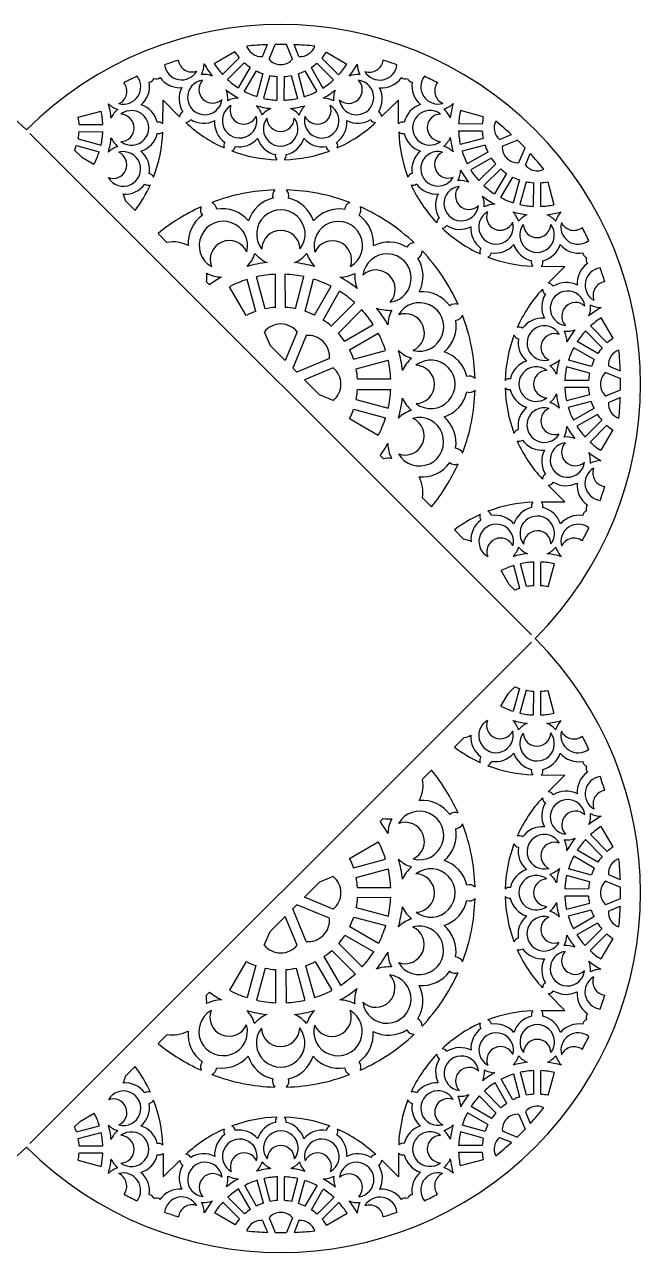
# Model space of a CAD drawing. Extents: x 51 to 299, y -13 to 235.
# Drawn here: x 174.6 to 298.7, y -12.7 to 234.8 of the extents above; entities that cross this region are included whole.
import ezdxf

# ---------------------------------------------------------------- set-up
doc = ezdxf.new("R2010")
doc.units = 0
doc.layers.get('0').update_dxf_attribs({"linetype": 'CONTINUOUS'})

msp = doc.modelspace()

# ---------------------------------------------------------------- linework, layer by layer
for p, q in [((222.53, 228.42), (223.51, 230.79)), ((223.85, 227.87), (225.07, 230.83)), ((228.57, 227.87), (227.34, 230.83)), ((229.88, 228.42), (228.9, 230.79)), ((216.96, 229.32), (212.82, 226.95)), ((217.85, 228.15), (214.46, 224.78)), ((234.5, 228.08), (237.86, 224.69)), ((235.4, 229.25), (239.53, 226.85)), ((218.86, 227.14), (215.47, 223.77)), ((220.02, 226.24), (217.62, 222.11)), ((221.25, 225.52), (218.85, 221.39)), ((231.08, 225.48), (233.45, 221.33)), ((232.32, 226.19), (234.69, 222.04)), ((233.49, 227.08), (236.85, 223.69)), ((222.61, 224.95), (221.36, 220.34)), ((223.99, 224.57), (222.74, 219.97)), ((225.45, 224.38), (225.43, 219.6)), ((226.87, 224.37), (226.86, 219.59)), ((228.34, 224.56), (229.56, 219.94)), ((229.72, 224.92), (230.93, 220.3)), ((202.44, 214.86), (202.49, 219.59)), ((205.83, 216.25), (202.49, 219.59)), ((246.54, 216.28), (249.92, 219.59)), ((249.92, 214.87), (249.92, 219.59)), ((185.4, 216.16), (190.02, 217.37)), ((267.03, 216.24), (262.42, 217.49)), ((185.58, 213.27), (190.36, 213.25)), ((185.59, 214.69), (190.36, 214.67)), ((266.83, 213.36), (262.05, 213.37)), ((266.83, 214.78), (262.06, 214.8)), ((175.67, 212.88), (276.74, 111.81)), ((185.01, 210.43), (189.62, 209.18)), ((185.38, 211.81), (189.99, 210.55)), ((267.01, 211.89), (262.4, 210.67)), ((267.38, 210.52), (262.76, 209.3)), ((270.33, 211.66), (272.7, 212.65)), ((270.87, 210.35), (273.83, 211.57)), ((184.66, 209.55), (186.1, 208.1)), ((186.1, 208.1), (188.56, 206.67)), ((267.94, 209.15), (263.79, 206.78)), ((274.21, 207.01), (275.44, 209.97)), ((275.53, 206.47), (276.51, 208.84)), ((268.64, 207.91), (264.5, 205.54)), ((269.54, 206.74), (266.15, 203.38)), ((270.54, 205.73), (267.15, 202.37)), ((271.71, 204.83), (269.3, 200.7)), ((272.94, 204.11), (270.53, 199.98)), ((274.3, 203.54), (273.04, 198.93)), ((275.67, 203.17), (274.42, 198.56)), ((280.02, 203.15), (281.24, 198.53)), ((277.13, 202.97), (277.11, 198.19)), ((278.56, 202.96), (278.54, 198.19)), ((194.92, 199.29), (196.85, 197.35)), ((201.47, 192.73), (203.27, 190.93)), ((278.72, 186.11), (283.45, 186.05)), ((280.11, 182.72), (283.45, 186.05)), ((221.18, 177.02), (219.42, 183.47)), ((223.1, 177.54), (221.35, 183.99)), ((225.15, 177.82), (225.12, 184.51)), ((227.14, 177.83), (227.12, 184.51)), ((229.19, 177.57), (230.89, 184.03)), ((231.12, 177.06), (232.82, 183.52)), ((211.22, 182.99), (211.82, 182.39)), ((219.27, 176.22), (215.91, 182)), ((233.03, 176.28), (236.35, 182.08)), ((234.76, 175.28), (238.08, 181.09)), ((236.4, 174.04), (241.11, 178.78)), ((237.82, 172.63), (242.53, 177.38)), ((239.08, 171), (244.86, 174.36)), ((292.01, 170.69), (288.65, 174.08)), ((293.19, 171.59), (290.81, 175.73)), ((222.9, 172.92), (224.05, 170.16)), ((229.51, 172.92), (227.1, 167.11)), ((231.35, 172.16), (228.63, 165.58)), ((240.09, 169.27), (245.86, 172.64)), ((290.1, 168.52), (285.97, 170.93)), ((291, 169.69), (287.64, 173.08)), ((224.05, 170.16), (227.1, 167.11)), ((240.88, 167.37), (247.33, 169.13)), ((289.38, 167.29), (285.25, 169.7)), ((236.02, 167.49), (229.44, 164.76)), ((241.41, 165.45), (247.86, 167.2)), ((288.81, 165.93), (284.2, 167.19)), ((292.28, 166.02), (294.65, 165.04)), ((228.63, 165.58), (229.44, 164.76)), ((236.79, 165.65), (230.97, 163.24)), ((241.68, 163.4), (248.37, 163.43)), ((288.44, 164.56), (283.83, 165.81)), ((291.74, 164.7), (294.7, 163.48)), ((230.97, 163.24), (234.02, 160.19)), ((241.68, 161.28), (248.37, 161.26)), ((288.24, 163.1), (283.46, 163.12)), ((288.23, 161.67), (283.46, 161.69)), ((291.74, 159.98), (294.7, 161.21)), ((236.79, 159.04), (234.02, 160.19)), ((241.41, 159.24), (247.86, 157.48)), ((288.42, 160.21), (283.8, 158.99)), ((288.78, 158.83), (284.17, 157.62)), ((292.28, 158.67), (294.65, 159.65)), ((240.88, 157.31), (247.33, 155.56)), ((289.34, 157.47), (285.2, 155.1)), ((290.05, 156.23), (285.91, 153.86)), ((240.09, 155.41), (245.86, 152.05)), ((290.94, 155.06), (287.55, 151.7)), ((291.95, 154.05), (288.56, 150.68)), ((293.11, 153.15), (290.71, 149.02)), ((246.25, 147.95), (246.88, 147.33)), ((280.14, 142.01), (283.45, 138.63)), ((254.77, 139.44), (256.6, 137.61)), ((278.73, 138.63), (283.45, 138.63)), ((261.22, 132.99), (263.14, 131.06)), ((277.22, 121.72), (277.24, 126.5)), ((278.64, 121.72), (278.66, 126.49)), ((272.24, 121.96), (270.64, 124.76)), ((274.38, 121.17), (273.16, 125.79)), ((275.76, 121.53), (274.54, 126.15)), ((280.1, 121.52), (281.36, 126.13)), ((272.24, 121.96), (273.41, 120.8)), ((276.74, 110.34), (175.67, 9.28)), ((271.97, 99.92), (270.53, 97.45)), ((273.41, 101.36), (271.97, 99.92)), ((274.3, 101.01), (273.04, 96.4)), ((275.67, 100.64), (274.42, 96.03)), ((277.13, 100.44), (277.11, 95.66)), ((278.56, 100.43), (278.54, 95.66)), ((280.02, 100.62), (281.24, 96)), ((263.15, 91.1), (261.22, 89.17)), ((256.6, 84.55), (254.8, 82.75)), ((278.72, 83.57), (283.45, 83.52)), ((280.11, 80.19), (283.45, 83.52)), ((246.85, 74.8), (246.25, 74.2)), ((293.19, 69.06), (290.81, 73.2)), ((240.09, 66.74), (245.86, 70.11)), ((291, 67.16), (287.64, 70.55)), ((292.01, 68.16), (288.65, 71.55)), ((289.38, 64.76), (285.25, 67.17)), ((290.1, 65.99), (285.97, 68.4)), ((240.88, 64.84), (247.33, 66.6)), ((241.41, 62.91), (247.86, 64.67)), ((288.81, 63.4), (284.2, 64.66)), ((234.02, 61.97), (230.97, 58.92)), ((236.79, 63.12), (234.02, 61.97)), ((288.44, 62.03), (283.83, 63.28)), ((291.74, 62.17), (294.7, 60.95)), ((292.28, 63.49), (294.65, 62.51)), ((241.68, 60.87), (248.37, 60.9)), ((288.24, 60.57), (283.46, 60.59)), ((229.44, 57.39), (228.63, 56.58)), ((236.02, 54.67), (229.44, 57.39)), ((236.79, 56.51), (230.97, 58.92)), ((241.69, 58.87), (248.38, 58.9)), ((288.23, 59.14), (283.46, 59.16)), ((288.42, 57.68), (283.8, 56.46)), ((291.74, 57.45), (294.7, 58.68)), ((292.28, 56.14), (294.65, 57.12)), ((227.1, 55.05), (224.05, 52)), ((229.51, 49.23), (227.1, 55.05)), ((231.35, 49.99), (228.63, 56.58)), ((240.92, 54.9), (247.39, 53.19)), ((241.43, 56.83), (247.9, 55.12)), ((288.78, 56.3), (284.17, 55.08)), ((289.34, 54.94), (285.2, 52.57)), ((222.9, 49.23), (224.05, 52)), ((240.14, 52.99), (245.94, 49.67)), ((290.05, 53.7), (285.91, 51.33)), ((290.94, 52.53), (287.55, 49.17)), ((237.9, 49.62), (242.64, 44.91)), ((239.15, 51.26), (244.95, 47.94)), ((291.95, 51.52), (288.56, 48.15)), ((293.11, 50.62), (290.71, 46.49)), ((236.49, 48.2), (241.24, 43.49)), ((219.27, 45.93), (215.91, 40.16)), ((221.18, 45.14), (219.42, 38.68)), ((223.1, 44.61), (221.35, 38.16)), ((229.31, 44.61), (231.06, 38.16)), ((231.23, 45.14), (232.99, 38.68)), ((233.14, 45.93), (236.5, 40.16)), ((234.86, 46.94), (238.23, 41.16)), ((225.15, 44.33), (225.12, 37.65)), ((227.26, 44.33), (227.29, 37.65)), ((211.82, 39.76), (211.19, 39.14)), ((280.14, 39.48), (283.45, 36.1)), ((278.73, 36.1), (283.45, 36.1)), ((203.3, 31.25), (201.47, 29.42)), ((196.85, 24.8), (194.93, 22.87)), ((274.38, 18.64), (273.16, 23.26)), ((275.76, 19), (274.54, 23.62)), ((277.22, 19.19), (277.24, 23.97)), ((278.64, 19.19), (278.66, 23.96)), ((280.1, 18.99), (281.36, 23.6)), ((270.6, 16.48), (267.24, 19.87)), ((271.78, 17.37), (269.41, 21.52)), ((273.01, 18.08), (270.64, 22.23)), ((269.59, 15.48), (266.23, 18.87)), ((185.83, 13.78), (188.62, 15.37)), ((267.97, 13.08), (263.85, 15.48)), ((268.69, 14.31), (264.56, 16.72)), ((274.21, 15.14), (275.44, 12.18)), ((275.53, 15.69), (276.51, 13.32)), ((185.83, 13.78), (184.66, 12.61)), ((185.03, 11.64), (189.65, 12.86)), ((267.4, 11.72), (262.8, 12.98)), ((185.4, 10.26), (190.02, 11.48)), ((267.03, 10.35), (262.42, 11.6)), ((270.33, 10.49), (272.7, 9.51)), ((270.87, 11.81), (273.83, 10.58)), ((185.59, 8.8), (190.36, 8.78)), ((266.83, 7.46), (262.05, 7.48)), ((266.83, 8.89), (262.06, 8.9)), ((185.38, 5.91), (189.99, 4.66)), ((185.58, 7.37), (190.36, 7.36)), ((202.49, 7.29), (202.49, 2.57)), ((205.88, 5.88), (202.49, 2.57)), ((246.58, 5.9), (249.92, 2.57)), ((249.97, 7.3), (249.92, 2.57)), ((267.01, 6), (262.4, 4.78)), ((225.54, -2.22), (225.56, 2.56)), ((226.96, -2.22), (226.98, 2.55)), ((220.1, -4.03), (217.72, 0.11)), ((221.33, -3.33), (218.96, 0.82)), ((222.7, -2.77), (221.48, 1.85)), ((224.07, -2.4), (222.86, 2.21)), ((228.42, -2.42), (229.68, 2.19)), ((229.8, -2.79), (231.05, 1.81)), ((231.16, -3.36), (233.56, 0.76)), ((232.39, -4.08), (234.79, 0.05)), ((218.92, -4.93), (215.56, -1.54)), ((233.55, -4.98), (236.94, -1.62)), ((217.01, -7.1), (212.88, -4.69)), ((217.91, -5.93), (214.55, -2.54)), ((234.56, -5.99), (237.95, -2.63)), ((235.45, -7.17), (239.6, -4.8)), ((222.53, -6.26), (223.51, -8.64)), ((223.85, -5.72), (225.07, -8.68)), ((228.57, -5.72), (227.34, -8.68)), ((229.88, -6.26), (228.9, -8.64))]:
    msp.add_line(p, q)
for centre, radius, start, end in [((123.68, 162.34), 72.5, 45, 225), ((226.21, 162.34), 72.5, 315, 135), ((226.21, 162.34), 68.5, 92.2541, 95.7523), ((222.25, 231.48), 3.07, 198.5794, 275.2422), ((226.21, 162.34), 68.5, 89.0517, 90.9483), ((226.21, 162.34), 68.5, 84.2477, 87.7459), ((230.16, 231.48), 3.07, 264.7578, 341.4206), ((226.21, 235.43), 11.08, 213.4619, 221.089), ((226.21, 229.84), 3.07, 219.7578, 320.2422), ((226.21, 235.43), 11.08, 318.4619, 326.089), ((226.21, 162.34), 68.5, 107.5426, 110.0022), ((206.23, 227.18), 3.49, 187.729, 330.4612), ((208.29, 228.04), 2.76, 188.0338, 290.704), ((205.86, 227.03), 4.92, 332.8161, 358.6147), ((226.21, 235.43), 17.63, 208.9171, 218.4779), ((226.21, 235.43), 15.85, 212.3519, 222.1991), ((226.21, 235.43), 11.08, 228.4619, 236.089), ((226.21, 235.43), 11.08, 243.4619, 251.089), ((226.21, 235.43), 11.08, 288.4619, 296.089), ((226.21, 235.43), 11.08, 303.4619, 311.089), ((226.21, 235.43), 15.85, 317.3519, 327.1991), ((226.21, 235.43), 17.63, 321.4171, 330.9779), ((246.53, 226.99), 4.92, 181.2803, 207.079), ((244.1, 227.99), 2.76, 249.745, 353.1415), ((246.16, 227.14), 3.49, 209.9878, 352.9177), ((226.21, 162.34), 68.5, 70.0064, 72.4698), ((194.5, 222.28), 3.49, 254.9878, 37.9177), ((192.44, 221.41), 2.76, 294.745, 38.1415), ((226.21, 162.34), 68.5, 115.0064, 117.4698), ((194.87, 222.43), 4.92, 310.3161, 9.5829), ((199.61, 224.42), 1.17, 274.9887, 336.5209), ((201.12, 225.04), 1.17, 248.4797, 310.4603), ((205.86, 227.03), 4.92, 215.8661, 274.579), ((210.91, 220.16), 3.49, 97.4878, 352.9612), ((212.48, 221.75), 2.76, 137.245, 313.204), ((210.63, 219.88), 4.92, 68.7803, 94.579), ((226.21, 235.43), 15.85, 227.3519, 237.1991), ((226.21, 235.43), 11.08, 258.4619, 266.089), ((226.21, 235.43), 11.08, 273.4619, 281.089), ((226.21, 235.43), 15.85, 302.3519, 312.1991), ((239.89, 221.71), 2.76, 227.245, 43.204), ((241.47, 220.14), 3.49, 187.4878, 82.9612), ((241.76, 219.85), 4.92, 85.3161, 111.1147), ((246.53, 226.99), 4.92, 265.3161, 324.5829), ((251.29, 225.04), 1.17, 229.9887, 291.5209), ((252.8, 224.42), 1.17, 203.4797, 265.4603), ((257.56, 222.47), 4.92, 170.8661, 229.579), ((257.93, 222.31), 3.49, 142.729, 285.4612), ((226.21, 162.34), 68.5, 62.5426, 65.0022), ((260, 221.47), 2.76, 143.0338, 245.704), ((210.63, 219.88), 4.92, 152.8161, 212.0829), ((210.63, 219.88), 4.92, 355.3161, 21.1147), ((226.21, 235.43), 17.63, 231.4171, 240.9779), ((226.21, 235.43), 15.85, 242.3519, 252.1991), ((226.21, 235.43), 15.85, 287.3519, 297.1991), ((226.21, 235.43), 17.63, 298.9171, 308.4779), ((241.76, 219.85), 4.92, 158.7803, 184.579), ((241.76, 219.85), 4.92, 328.4635, 27.079), ((174.52, 214.02), 17.63, 6.4171, 15.9779), ((194.87, 222.43), 4.92, 226.2803, 252.079), ((196.53, 214), 4.92, 13.4635, 72.079), ((217.92, 215.47), 3.49, 119.9878, 15.4612), ((217.76, 215.1), 4.92, 91.2803, 117.079), ((218.76, 217.54), 2.76, 159.745, 335.704), ((217.76, 215.1), 4.92, 17.8161, 43.6147), ((226.21, 235.43), 17.63, 253.9171, 263.4779), ((226.19, 213.42), 4.92, 113.7803, 139.579), ((226.21, 235.43), 15.85, 257.3519, 267.1991), ((226.21, 235.43), 15.85, 272.3519, 282.1991), ((226.21, 235.43), 17.63, 276.4171, 285.9779), ((226.19, 213.42), 4.92, 40.3161, 66.1147), ((234.61, 215.09), 4.92, 136.2803, 162.079), ((234.46, 215.46), 3.49, 164.9878, 60.4612), ((233.59, 217.52), 2.76, 204.745, 20.704), ((234.61, 215.09), 4.92, 62.8161, 88.6147), ((255.88, 214.04), 4.92, 107.8161, 167.0829), ((257.56, 222.47), 4.92, 287.8161, 313.6147), ((277.89, 214.02), 17.63, 163.9171, 173.4779), ((174.52, 214.02), 11.08, 3.4619, 11.089), ((174.52, 214.02), 15.85, 2.3519, 12.1991), ((196.53, 214), 4.92, 130.3161, 156.1147), ((196.13, 214.01), 3.49, 232.4878, 127.9612), ((193.9, 214), 2.76, 272.245, 88.204), ((207, 216.23), 1.17, 117.4887, 179.0203), ((207.04, 216.28), 1.17, 271.2155, 329.9344), ((210.65, 219.86), 4.92, 238.1444, 297.1451), ((217.79, 215.09), 4.92, 175.3822, 234.2189), ((226.19, 213.82), 3.49, 142.4878, 37.9612), ((226.18, 216.06), 2.76, 182.245, 358.204), ((234.61, 215.09), 4.92, 305.7422, 4.579), ((241.76, 219.85), 4.92, 242.8161, 301.8168), ((245.36, 216.26), 1.17, 210.0268, 268.7457), ((245.36, 216.26), 1.17, 0.7052, 60.2535), ((256.28, 214.04), 3.49, 52.4878, 307.9612), ((258.51, 214.05), 2.76, 92.245, 268.204), ((255.88, 214.04), 4.92, 23.7803, 49.579), ((277.89, 214.02), 15.85, 167.3519, 177.1991), ((277.89, 214.02), 11.08, 168.4619, 176.089), ((272.29, 214.02), 3.07, 153.5794, 230.2422), ((226.21, 162.34), 68.5, 47.2541, 50.7523), ((174.52, 214.02), 11.08, 348.4619, 356.089), ((174.52, 214.02), 15.85, 347.3519, 357.1991), ((196.53, 214), 4.92, 287.8161, 346.8168), ((174.47, 214.15), 27.98, 338.9533, 357.9977), ((201.62, 214.02), 1.17, 45.7052, 105.2535), ((201.62, 214.02), 1.17, 255.0268, 313.7457), ((226.16, 235.56), 27.98, 226.9635, 246.0079), ((226.25, 235.56), 27.98, 293.9533, 312.9977), ((250.73, 214.02), 1.17, 72.4887, 134.0203), ((250.79, 214.03), 1.17, 226.2155, 284.9344), ((277.95, 214.14), 27.98, 181.9635, 201.0079), ((255.88, 214.01), 4.92, 193.1444, 252.1451), ((277.89, 214.02), 15.85, 182.3519, 192.1991), ((277.89, 214.02), 11.08, 183.4619, 191.089), ((174.52, 214.02), 11.08, 336.1594, 341.089), ((174.52, 214.02), 17.63, 343.9171, 353.4779), ((196.53, 214), 4.92, 203.7803, 229.579), ((215.88, 210.43), 1.17, 144.577, 201.756), ((217.79, 215.09), 4.92, 261.108, 319.6451), ((226.22, 213.42), 4.92, 197.8822, 257.1567), ((226.19, 213.42), 4.92, 282.8045, 342.079), ((234.61, 215.09), 4.92, 220.3161, 278.8532), ((236.52, 210.42), 1.17, 338.2052, 35.3842), ((255.88, 214.04), 4.92, 310.3161, 336.1147), ((277.89, 214.02), 17.63, 186.4171, 195.9779), ((277.89, 214.02), 11.08, 198.4619, 206.089), ((226.21, 162.34), 68.5, 44.0517, 45.9483), ((174.52, 214.02), 15.85, 332.3519, 342.1991), ((194.85, 205.58), 4.92, 107.8161, 133.6147), ((194.48, 205.74), 3.49, 209.9878, 105.4612), ((192.41, 206.58), 2.76, 249.745, 65.704), ((194.85, 205.58), 4.92, 350.7422, 49.579), ((215.88, 210.43), 1.17, 293.7155, 350.75), ((226.16, 235.56), 27.98, 249.4635, 268.5079), ((226.28, 208.4), 1.17, 168.8895, 224.256), ((226.25, 235.56), 27.98, 271.4533, 290.4977), ((226.12, 208.4), 1.17, 315.7052, 11.0717), ((236.52, 210.42), 1.17, 189.2112, 246.2457), ((257.56, 205.59), 4.92, 130.3822, 189.2189), ((257.92, 205.77), 3.49, 74.9878, 330.4612), ((259.98, 206.64), 2.76, 114.745, 290.704), ((257.54, 205.62), 4.92, 46.2803, 72.079), ((277.89, 214.02), 15.85, 197.3519, 207.1991), ((273.93, 210.07), 3.07, 174.7578, 275.2422), ((226.21, 162.34), 68.5, 39.2477, 42.7459), ((257.54, 205.62), 4.92, 332.8161, 358.6147), ((277.89, 214.02), 17.63, 208.9171, 218.4779), ((277.89, 214.02), 15.85, 212.3519, 222.1991), ((277.89, 214.02), 11.08, 213.4619, 221.089), ((277.89, 214.02), 11.08, 228.4619, 236.089), ((277.89, 208.43), 3.07, 219.7578, 296.4206), ((199.51, 203.63), 1.17, 23.2052, 80.3842), ((252.9, 203.65), 1.17, 99.577, 156.756), ((262.31, 198.47), 4.92, 68.7803, 94.579), ((277.89, 214.02), 11.08, 243.4619, 251.089), ((277.89, 214.02), 11.08, 258.4619, 266.089), ((277.89, 214.02), 11.08, 273.4619, 281.089), ((194.85, 205.58), 4.92, 265.3161, 323.8532), ((190.07, 198.45), 4.92, 9.8736, 27.079), ((174.47, 214.15), 27.98, 323.1193, 335.4977), ((199.51, 203.63), 1.17, 234.2112, 291.2457), ((226.21, 162.34), 39.18, 91.7152, 110.7848), ((226.21, 200.36), 1.64, 135.5624, 197.9603), ((226.21, 200.36), 1.64, 342.4887, 44.4376), ((226.21, 162.34), 39.18, 69.2152, 88.2848), ((252.9, 203.65), 1.17, 248.7155, 305.75), ((277.95, 214.14), 27.98, 204.4635, 223.5079), ((257.56, 205.59), 4.92, 216.108, 274.6451), ((262.33, 198.45), 4.92, 152.8822, 212.1567), ((262.59, 198.76), 3.49, 97.4878, 352.9612), ((264.17, 200.34), 2.76, 137.245, 313.204), ((277.89, 214.02), 15.85, 227.3519, 237.1991), ((226.21, 162.34), 39.18, 114.2152, 129.1409), ((211.66, 197.47), 1.64, 158.0624, 220.4603), ((211.66, 197.47), 1.64, 4.9887, 66.9376), ((226.23, 193.16), 6.88, 103.3661, 162.079), ((226.23, 193.16), 6.88, 17.8161, 77.0829), ((240.75, 197.47), 1.64, 113.0624, 175.4603), ((240.75, 197.47), 1.64, 319.9887, 21.9376), ((226.21, 162.34), 39.18, 46.7152, 65.7848), ((262.31, 198.47), 4.92, 355.3161, 21.1147), ((277.89, 214.02), 17.63, 231.4171, 240.9779), ((269.45, 193.7), 4.92, 91.2803, 117.079), ((277.89, 214.02), 15.85, 242.3519, 252.1991), ((277.89, 214.02), 15.85, 257.3519, 267.1991), ((277.89, 214.02), 15.85, 272.3519, 282.1991), ((214.44, 190.82), 6.88, 125.8661, 184.579), ((214.44, 190.82), 6.88, 40.3161, 99.5829), ((226.23, 192.6), 4.89, 322.4878, 217.9612), ((238.02, 190.8), 6.88, 80.8661, 139.579), ((238.02, 190.8), 6.88, 355.3161, 54.5829), ((258.82, 194.86), 1.17, 123.8895, 179.256), ((269.6, 194.07), 3.49, 119.9878, 15.4612), ((270.45, 196.13), 2.76, 159.745, 335.704), ((269.45, 193.7), 4.92, 17.8161, 43.6147), ((277.89, 214.02), 17.63, 253.9171, 263.4779), ((277.87, 192.01), 4.92, 113.7803, 139.579), ((277.89, 214.02), 17.63, 276.4171, 285.9779), ((277.87, 192.01), 4.92, 40.3161, 66.1147), ((286.29, 193.68), 4.92, 136.2803, 162.079), ((214.65, 190.3), 4.89, 344.9878, 240.4612), ((226.24, 189.47), 3.87, 2.245, 178.204), ((237.81, 190.28), 4.89, 299.9878, 195.4612), ((258.72, 194.97), 1.17, 270.7052, 326.0717), ((278.01, 214.08), 27.98, 226.4533, 245.4977), ((262.31, 198.47), 4.92, 237.8045, 297.079), ((269.45, 193.7), 4.92, 175.3161, 233.8532), ((277.87, 192.41), 3.49, 142.4878, 37.9612), ((277.86, 194.65), 2.76, 182.245, 358.204), ((286.14, 194.05), 3.49, 164.9878, 307.9177), ((285.28, 196.11), 2.76, 204.745, 308.1415), ((226.21, 162.34), 68.5, 25.0064, 27.4698), ((204.44, 184.15), 6.88, 62.8161, 99.7481), ((215.86, 187.42), 3.87, 24.745, 200.704), ((236.62, 187.39), 3.87, 339.745, 155.704), ((248.02, 184.11), 6.88, 58.3661, 117.079), ((253.09, 189.22), 1.64, 90.5624, 152.9603), ((214.44, 190.82), 6.88, 316.2803, 342.079), ((226.23, 193.16), 6.88, 220.3161, 246.1147), ((226.23, 193.16), 6.88, 293.7803, 319.579), ((238.02, 190.8), 6.88, 197.8161, 223.6147), ((247.62, 183.72), 4.89, 277.4878, 172.9612), ((253.09, 189.22), 1.64, 297.4887, 359.4376), ((226.21, 162.34), 39.18, 24.2152, 43.2848), ((267.5, 189.04), 1.17, 144.2112, 201.2457), ((267.5, 189.04), 1.17, 293.2052, 350.3842), ((269.45, 193.7), 4.92, 260.7422, 319.579), ((277.87, 192.01), 4.92, 197.8161, 256.8168), ((277.87, 192.01), 4.92, 283.4635, 342.079), ((286.29, 193.68), 4.92, 220.3161, 279.583), ((288.28, 188.94), 1.17, 184.9888, 246.5203), ((226.21, 162.34), 24.68, 96.4171, 105.9779), ((226.21, 162.34), 24.68, 73.9171, 83.4779), ((248.02, 184.11), 6.88, 332.8161, 32.0829), ((278.01, 214.08), 27.98, 248.9533, 267.9977), ((277.88, 186.92), 1.17, 165.0268, 223.7457), ((277.88, 186.92), 1.17, 315.7052, 15.2535), ((290.89, 182.69), 4.92, 125.8662, 184.579), ((291.04, 182.31), 3.49, 97.729, 240.4612), ((288.9, 187.43), 1.17, 158.4791, 220.4604), ((226.21, 162.34), 68.5, 17.5426, 20.0022), ((204.44, 184.15), 6.88, 350.2519, 4.579), ((214.44, 190.82), 6.88, 242.8161, 268.6147), ((226.21, 162.34), 24.68, 118.9171, 125.6718), ((226.21, 162.34), 22.19, 107.8009, 117.6481), ((226.21, 162.34), 22.19, 92.8009, 102.6481), ((226.21, 162.34), 22.19, 77.8009, 87.6481), ((226.21, 162.34), 22.19, 62.8009, 72.6481), ((238.02, 190.8), 6.88, 271.2803, 297.079), ((226.21, 162.34), 24.68, 51.4171, 60.9779), ((248.02, 184.11), 6.88, 175.3161, 201.1147), ((245.41, 181.5), 3.87, 317.245, 133.204), ((226.21, 162.34), 22.19, 47.8009, 57.6481), ((254.69, 174.11), 6.88, 35.8661, 94.579), ((299.42, 162.38), 27.98, 136.9635, 156.0079), ((280.14, 181.51), 1.17, 181.2155, 239.9344), ((280.09, 181.54), 1.17, 27.4887, 89.0203), ((284.03, 177.64), 3.49, 7.4878, 262.9612), ((283.75, 177.92), 4.92, 62.8161, 122.0829), ((291.91, 180.25), 2.76, 98.0338, 200.704), ((254.17, 173.89), 4.89, 254.9878, 150.4612), ((261.33, 176.89), 1.64, 68.0624, 130.4603), ((283.73, 177.9), 4.92, 148.1444, 207.1451), ((285.61, 176.06), 2.76, 47.245, 223.204), ((283.75, 177.92), 4.92, 338.7803, 4.579), ((290.89, 182.69), 4.92, 242.8161, 268.6147), ((226.21, 162.34), 15.51, 108.911, 116.538), ((226.21, 162.34), 15.51, 93.911, 101.538), ((226.21, 162.34), 15.51, 78.911, 86.538), ((226.21, 162.34), 15.51, 63.911, 71.538), ((226.21, 162.34), 22.19, 32.8009, 42.6481), ((248.02, 184.11), 6.88, 248.7803, 274.579), ((226.21, 162.34), 24.68, 28.9171, 38.4779), ((254.69, 174.11), 6.88, 152.8161, 178.6147), ((251.28, 172.69), 3.87, 294.745, 110.704), ((261.34, 176.88), 1.64, 274.8564, 336.9122), ((226.21, 162.34), 39.18, 1.7152, 20.7594), ((299.3, 162.34), 17.63, 118.9171, 128.4779), ((226.21, 170.18), 4.3, 39.7578, 140.2422), ((226.21, 162.34), 15.51, 48.911, 56.538), ((254.69, 174.11), 6.88, 310.3161, 9.4487), ((274.29, 172.67), 1.17, 54.577, 111.756), ((278.96, 170.75), 4.92, 85.3822, 144.2189), ((279.34, 170.63), 3.49, 29.9878, 285.4612), ((283.75, 177.92), 4.92, 265.3161, 291.1147), ((299.3, 162.34), 17.63, 141.4171, 150.9779), ((299.3, 162.34), 15.85, 122.3519, 132.1991), ((231.74, 167.88), 4.3, 354.7578, 95.2422), ((226.21, 162.34), 15.51, 33.911, 41.538), ((226.21, 162.34), 22.19, 17.8009, 27.6481), ((299.42, 162.38), 27.98, 159.4635, 178.5079), ((274.29, 172.67), 1.17, 203.7155, 260.75), ((278.96, 170.75), 4.92, 171.108, 229.6451), ((281.4, 169.78), 2.76, 69.745, 245.704), ((278.97, 170.78), 4.92, 1.2803, 27.079), ((299.3, 162.34), 15.85, 137.3519, 147.1991), ((299.3, 162.34), 11.08, 123.4619, 131.089), ((226.21, 162.34), 15.51, 18.911, 26.538), ((226.21, 162.34), 24.68, 6.4171, 15.9779), ((254.69, 174.11), 6.88, 226.2803, 252.079), ((257.02, 162.31), 6.88, 13.3661, 72.079), ((299.3, 162.34), 15.85, 152.3519, 162.1991), ((299.3, 162.34), 11.08, 138.4619, 146.089), ((295.34, 166.3), 3.07, 108.5794, 185.2422), ((226.21, 162.34), 68.5, 2.2541, 5.7523), ((226.21, 162.34), 22.19, 2.8009, 12.6481), ((257.02, 162.31), 6.88, 130.3161, 156.1147), ((256.46, 162.32), 4.89, 232.4878, 127.9612), ((253.33, 162.3), 3.87, 272.245, 88.204), ((277.28, 162.33), 4.92, 107.8822, 167.1567), ((277.69, 162.36), 3.49, 52.4878, 307.9612), ((278.97, 170.78), 4.92, 287.8161, 313.6147), ((277.28, 162.36), 4.92, 23.7803, 49.579), ((299.3, 162.34), 17.63, 163.9171, 173.4779), ((299.3, 162.34), 11.08, 153.4619, 161.089), ((234.04, 162.34), 4.3, 309.7578, 50.2422), ((226.21, 162.34), 15.51, 3.911, 11.538), ((264.22, 162.34), 1.64, 45.5624, 107.9603), ((272.27, 162.27), 1.17, 78.8895, 134.256), ((279.92, 162.37), 2.76, 92.245, 268.204), ((299.3, 162.34), 15.85, 167.3519, 177.1991), ((299.3, 162.34), 11.08, 168.4619, 176.089), ((293.7, 162.34), 3.07, 129.7578, 230.2422), ((226.21, 162.34), 68.5, 359.0517, 0.9483), ((226.21, 162.34), 15.51, 348.4619, 356.089), ((226.21, 162.34), 22.19, 347.3519, 357.1991), ((226.21, 162.34), 39.18, 339.2152, 358.2848), ((264.22, 162.34), 1.64, 252.4887, 314.4376), ((272.27, 162.42), 1.17, 225.7052, 281.0717), ((299.42, 162.29), 27.98, 181.4533, 200.4977), ((277.28, 162.36), 4.92, 192.8045, 252.079), ((299.3, 162.34), 15.85, 182.3519, 192.1991), ((299.3, 162.34), 11.08, 183.4619, 191.089), ((226.21, 162.34), 24.68, 343.9171, 353.4779), ((257.02, 162.31), 6.88, 203.7803, 229.579), ((257.02, 162.31), 6.88, 287.8161, 347.0829), ((277.28, 162.36), 4.92, 310.3161, 336.1147), ((278.95, 153.94), 4.92, 46.2803, 72.079), ((299.3, 162.34), 17.63, 186.4171, 195.9779), ((299.3, 162.34), 11.08, 198.4619, 206.089), ((295.34, 158.39), 3.07, 174.7578, 251.4206), ((226.21, 162.34), 68.5, 354.2477, 357.7459), ((226.21, 162.34), 15.51, 333.4619, 341.089), ((254.66, 150.52), 6.88, 107.8161, 133.6147), ((278.95, 153.94), 4.92, 130.3161, 188.8532), ((279.32, 154.09), 3.49, 74.9878, 330.4612), ((281.38, 154.95), 2.76, 114.745, 290.704), ((299.3, 162.34), 15.85, 197.3519, 207.1991), ((299.3, 162.34), 11.08, 213.4619, 221.089), ((226.21, 162.34), 22.19, 332.3519, 342.1991), ((254.15, 150.74), 4.89, 209.9878, 105.4612), ((251.25, 151.93), 3.87, 249.745, 65.704), ((254.66, 150.52), 6.88, 350.8661, 49.579), ((278.95, 153.94), 4.92, 332.8161, 358.6147), ((299.3, 162.34), 17.63, 208.9171, 218.4779), ((299.3, 162.34), 15.85, 212.3519, 222.1991), ((299.3, 162.34), 11.08, 228.4619, 236.089), ((274.28, 152.02), 1.17, 99.2112, 156.2457), ((274.28, 152.02), 1.17, 248.2052, 305.3842), ((278.95, 153.94), 4.92, 215.7422, 274.579), ((283.72, 146.79), 4.92, 68.7803, 94.579), ((226.21, 162.34), 24.68, 324.3282, 330.9779), ((254.66, 150.52), 6.88, 181.2803, 207.079), ((261.33, 147.79), 1.64, 23.0624, 85.4603), ((299.42, 162.29), 27.98, 203.9533, 222.9977), ((283.72, 146.79), 4.92, 152.8161, 211.8168), ((284, 147.08), 3.49, 97.4878, 352.9612), ((285.57, 148.66), 2.76, 137.245, 313.204), ((283.72, 146.79), 4.92, 355.3161, 21.1147), ((299.3, 162.34), 17.63, 231.4171, 240.9779), ((299.3, 162.34), 15.85, 227.3519, 237.1991), ((247.98, 140.53), 6.88, 85.3161, 99.1705), ((254.66, 150.52), 6.88, 265.3161, 324.5829), ((226.21, 162.34), 39.18, 320.8591, 335.7848), ((261.33, 147.79), 1.64, 229.9887, 291.9376), ((290.85, 142.01), 4.92, 91.2803, 117.079), ((247.98, 140.53), 6.88, 350.8295, 27.079), ((280.13, 143.19), 1.17, 120.0268, 178.7457), ((291.01, 142.38), 3.49, 119.9878, 262.9177), ((291.85, 144.45), 2.76, 159.745, 263.1415), ((280.13, 143.19), 1.17, 270.7052, 330.2535), ((283.72, 146.79), 4.92, 238.4635, 297.079), ((290.85, 142.01), 4.92, 175.3161, 234.5829), ((226.21, 162.34), 68.5, 340.0064, 342.4698), ((277.89, 137.82), 1.17, 342.4887, 44.0203), ((278.01, 110.6), 27.98, 91.9635, 111.0079), ((267.51, 135.65), 1.17, 9.577, 66.756), ((277.88, 132.67), 4.92, 103.1444, 162.1451), ((277.89, 137.76), 1.17, 136.2155, 194.9344), ((277.91, 132.67), 4.92, 17.8161, 77.0829), ((288.28, 135.75), 1.17, 113.4797, 175.4603), ((288.9, 137.25), 1.17, 139.9887, 201.5209), ((278.01, 110.6), 27.98, 114.4635, 126.8684), ((269.46, 130.99), 4.92, 126.108, 184.6451), ((269.64, 130.63), 3.49, 344.9878, 240.4612), ((267.51, 135.65), 1.17, 158.7155, 215.75), ((269.46, 130.99), 4.92, 40.3822, 99.2189), ((277.91, 132.27), 3.49, 322.4878, 217.9612), ((286.33, 130.99), 4.92, 80.8661, 139.579), ((286.18, 130.62), 3.49, 52.729, 195.4612), ((270.5, 128.57), 2.76, 24.745, 200.704), ((277.92, 130.04), 2.76, 2.245, 178.204), ((285.33, 128.55), 2.76, 53.0338, 155.704), ((226.21, 162.34), 68.5, 332.5426, 335.0022), ((262.32, 126.22), 4.92, 62.8822, 80.3092), ((269.48, 131), 4.92, 316.2803, 342.079), ((277.91, 132.67), 4.92, 220.3161, 246.1147), ((277.91, 132.67), 4.92, 293.7803, 319.579), ((286.33, 130.99), 4.92, 197.8161, 223.6147), ((277.89, 110.66), 17.63, 96.4171, 105.9779), ((277.89, 110.66), 15.85, 92.3519, 102.1991), ((277.89, 110.66), 15.85, 77.3519, 87.1991), ((277.89, 110.66), 17.63, 73.9171, 83.4779), ((277.89, 110.66), 15.85, 107.3519, 117.1991), ((277.89, 110.66), 11.08, 93.4619, 101.089), ((277.89, 110.66), 11.08, 78.4619, 86.089), ((277.89, 110.66), 11.08, 108.4619, 113.8406), ((123.68, 59.81), 72.5, 135, 315), ((226.21, 59.81), 72.5, 225, 45), ((277.89, 111.49), 11.08, 246.1594, 251.089), ((277.89, 111.49), 11.08, 258.4619, 266.089), ((277.89, 111.49), 11.08, 273.4619, 281.089), ((277.89, 111.49), 15.85, 242.3519, 252.1991), ((269.6, 91.54), 3.49, 119.9878, 15.4612), ((270.45, 93.6), 2.76, 159.745, 335.704), ((269.45, 91.17), 4.92, 17.8161, 43.6147), ((277.89, 111.49), 17.63, 253.9171, 263.4779), ((277.89, 111.49), 15.85, 257.3519, 267.1991), ((277.89, 111.49), 15.85, 272.3519, 282.1991), ((277.89, 111.49), 17.63, 276.4171, 285.9779), ((286.29, 91.15), 4.92, 136.2803, 162.079), ((277.87, 89.48), 4.92, 113.7803, 139.579), ((277.87, 89.88), 3.49, 142.4878, 37.9612), ((277.86, 92.12), 2.76, 182.245, 358.204), ((277.87, 89.48), 4.92, 40.3161, 66.1147), ((286.14, 91.52), 3.49, 164.9878, 307.9177), ((285.28, 93.58), 2.76, 204.745, 308.1415), ((278.01, 111.55), 27.98, 233.1193, 245.4977), ((262.31, 95.94), 4.92, 279.8736, 297.079), ((269.45, 91.17), 4.92, 175.3161, 233.8532), ((226.21, 59.81), 68.5, 25.0064, 27.4698), ((267.5, 86.51), 1.17, 144.2112, 201.2457), ((269.45, 91.17), 4.92, 260.7422, 319.579), ((277.87, 89.48), 4.92, 197.8161, 256.8168), ((277.87, 89.48), 4.92, 283.4635, 342.079), ((286.29, 91.15), 4.92, 220.3161, 279.5829), ((226.21, 59.81), 39.18, 24.2152, 39.1409), ((267.5, 86.51), 1.17, 293.2052, 350.3842), ((278.01, 111.55), 27.98, 248.9533, 267.9977), ((277.88, 84.39), 1.17, 165.0268, 223.7457), ((277.88, 84.39), 1.17, 315.7052, 15.2535), ((288.28, 86.41), 1.17, 184.9887, 246.5209), ((288.9, 84.9), 1.17, 158.4797, 220.4603), ((248.02, 81.58), 6.88, 332.8161, 9.7481), ((290.89, 80.15), 4.92, 125.8661, 184.579), ((291.04, 79.78), 3.49, 97.729, 240.4612), ((226.21, 59.81), 68.5, 17.5426, 20.0022), ((280.09, 79.01), 1.17, 27.4887, 89.0203), ((283.75, 75.39), 4.92, 62.8161, 122.0829), ((291.91, 77.72), 2.76, 98.0338, 200.704), ((254.69, 71.58), 6.88, 35.8661, 94.579), ((299.42, 59.85), 27.98, 136.9635, 156.0079), ((283.73, 75.37), 4.92, 148.1444, 207.1451), ((280.14, 78.98), 1.17, 181.2155, 239.9344), ((284.03, 75.11), 3.49, 7.4878, 262.9612), ((248.02, 81.58), 6.88, 260.2519, 274.579), ((254.69, 71.58), 6.88, 152.8161, 178.6147), ((254.17, 71.36), 4.89, 254.9878, 150.4612), ((261.33, 74.36), 1.64, 68.0624, 130.4603), ((285.61, 73.53), 2.76, 47.245, 223.204), ((283.75, 75.39), 4.92, 338.7803, 4.579), ((299.3, 59.81), 17.63, 118.9171, 128.4779), ((290.89, 80.15), 4.92, 242.8161, 268.6147), ((226.21, 59.81), 24.68, 28.9171, 35.6718), ((251.28, 70.16), 3.87, 294.745, 110.704), ((254.69, 71.58), 6.88, 310.3161, 9.5829), ((261.33, 74.36), 1.64, 274.9887, 336.9376), ((226.21, 59.81), 39.18, 1.7152, 20.7848), ((278.96, 68.22), 4.92, 85.3822, 144.2189), ((299.3, 59.81), 15.85, 122.3519, 132.1991), ((226.21, 59.81), 22.19, 17.8009, 27.6481), ((299.42, 59.85), 27.98, 159.4635, 178.5079), ((274.29, 70.14), 1.17, 203.7155, 260.75), ((274.29, 70.14), 1.17, 54.577, 111.756), ((279.34, 68.1), 3.49, 29.9878, 285.4612), ((281.4, 67.25), 2.76, 69.745, 245.704), ((283.75, 75.39), 4.92, 265.3161, 291.1147), ((278.97, 68.25), 4.92, 1.2803, 27.079), ((299.3, 59.81), 17.63, 141.4171, 150.9779), ((299.3, 59.81), 15.85, 137.3519, 147.1991), ((278.96, 68.22), 4.92, 171.108, 229.6451), ((299.3, 59.81), 15.85, 152.3519, 162.1991), ((299.3, 59.81), 11.08, 138.4619, 146.089), ((299.3, 59.81), 11.08, 123.4619, 131.089), ((226.21, 59.81), 15.51, 18.911, 26.538), ((226.21, 59.81), 22.19, 2.8009, 12.6481), ((254.69, 71.58), 6.88, 226.2803, 252.079), ((226.21, 59.81), 24.68, 6.4171, 15.9779), ((257.02, 59.78), 6.88, 130.3161, 156.1147), ((256.46, 59.78), 4.89, 232.4878, 127.9612), ((257.02, 59.78), 6.88, 13.3661, 72.079), ((277.28, 59.8), 4.92, 107.8822, 167.1567), ((278.97, 68.25), 4.92, 287.8161, 313.6147), ((299.3, 59.81), 17.63, 163.9171, 173.4779), ((299.3, 59.81), 11.08, 153.4619, 161.089), ((295.34, 63.77), 3.07, 108.5794, 185.2422), ((226.21, 59.81), 68.5, 2.2541, 5.7523), ((234.04, 59.81), 4.3, 309.7578, 50.2422), ((226.21, 59.81), 15.51, 3.911, 11.538), ((253.33, 59.77), 3.87, 272.245, 88.204), ((277.69, 59.83), 3.49, 52.4878, 307.9612), ((279.92, 59.84), 2.76, 92.245, 268.204), ((277.28, 59.83), 4.92, 23.7803, 49.579), ((299.3, 59.81), 15.85, 167.3519, 177.1991), ((299.3, 59.81), 11.08, 168.4619, 176.089), ((293.7, 59.81), 3.07, 129.7578, 230.2422), ((264.22, 59.81), 1.64, 45.5624, 107.9603), ((272.27, 59.74), 1.17, 78.8895, 134.256), ((226.21, 59.81), 68.5, 359.0517, 0.9483), ((226.21, 59.81), 15.51, 348.911, 356.538), ((226.21, 59.81), 22.19, 347.8009, 357.6481), ((226.21, 59.81), 24.68, 343.9171, 353.4779), ((257.02, 59.78), 6.88, 203.7803, 229.579), ((257.02, 59.78), 6.88, 287.8161, 347.0829), ((226.21, 59.81), 39.18, 339.2152, 358.2848), ((264.22, 59.81), 1.64, 252.4887, 314.4376), ((272.27, 59.89), 1.17, 225.7052, 281.0717), ((299.42, 59.76), 27.98, 181.4533, 200.4977), ((277.28, 59.83), 4.92, 192.8045, 252.079), ((277.28, 59.83), 4.92, 310.3161, 336.1147), ((299.3, 59.81), 17.63, 186.4171, 195.9779), ((299.3, 59.81), 15.85, 182.3519, 192.1991), ((299.3, 59.81), 11.08, 183.4619, 191.089), ((226.21, 59.81), 68.5, 354.2477, 357.7459), ((231.74, 54.27), 4.3, 264.7578, 5.2422), ((226.21, 59.81), 15.51, 333.911, 341.538), ((254.66, 47.99), 6.88, 107.8161, 133.6147), ((278.95, 51.41), 4.92, 130.3161, 188.8532), ((279.32, 51.56), 3.49, 74.9878, 330.4612), ((281.38, 52.42), 2.76, 114.745, 290.704), ((278.95, 51.41), 4.92, 46.2803, 72.079), ((299.3, 59.81), 15.85, 197.3519, 207.1991), ((299.3, 59.81), 11.08, 198.4619, 206.089), ((295.34, 55.86), 3.07, 174.7578, 251.4206), ((226.21, 59.81), 22.19, 332.8009, 342.6481), ((254.15, 48.21), 4.89, 209.9878, 105.4612), ((251.25, 49.39), 3.87, 249.745, 65.704), ((254.66, 47.99), 6.88, 350.8661, 49.579), ((299.3, 59.81), 11.08, 213.4619, 221.089), ((226.21, 59.81), 15.51, 318.911, 326.538), ((274.28, 49.49), 1.17, 99.2112, 156.2457), ((278.95, 51.41), 4.92, 332.8161, 358.6147), ((299.3, 59.81), 17.63, 208.9171, 218.4779), ((299.3, 59.81), 15.85, 212.3519, 222.1991), ((299.3, 59.81), 11.08, 228.4619, 236.089), ((226.21, 51.98), 4.3, 219.7578, 320.2422), ((226.21, 59.81), 15.51, 303.911, 311.538), ((226.21, 59.81), 22.19, 317.8009, 327.6481), ((226.21, 59.81), 24.68, 321.4171, 330.9779), ((254.66, 47.99), 6.88, 181.2803, 207.079), ((274.28, 49.49), 1.17, 248.2052, 305.3842), ((299.42, 59.76), 27.98, 203.9533, 222.9977), ((278.95, 51.41), 4.92, 215.7422, 274.579), ((284, 44.54), 3.49, 97.4878, 352.9612), ((285.57, 46.13), 2.76, 137.245, 313.204), ((283.72, 44.26), 4.92, 68.7803, 94.579), ((299.3, 59.81), 15.85, 227.3519, 237.1991), ((226.21, 59.81), 15.51, 243.4619, 251.089), ((226.21, 59.81), 15.51, 258.4619, 266.089), ((226.21, 59.81), 15.51, 273.911, 281.538), ((226.21, 59.81), 15.51, 288.911, 296.538), ((247.98, 38), 6.88, 85.3161, 111.1147), ((261.33, 45.26), 1.64, 23.0624, 85.4603), ((283.72, 44.26), 4.92, 152.8161, 211.8168), ((283.72, 44.26), 4.92, 355.3161, 21.1147), ((299.3, 59.81), 17.63, 231.4171, 240.9779), ((226.21, 59.81), 22.19, 302.8009, 312.6481), ((245.36, 40.6), 3.87, 227.245, 43.204), ((247.58, 38.4), 4.89, 187.4878, 82.9612), ((254.66, 47.99), 6.88, 265.3161, 324.5829), ((226.21, 59.81), 39.18, 316.7152, 335.7848), ((261.33, 45.26), 1.64, 229.9887, 291.9376), ((291.01, 39.85), 3.49, 119.9878, 262.9177), ((290.85, 39.48), 4.92, 91.2803, 117.079), ((291.85, 41.92), 2.76, 159.745, 263.1415), ((226.21, 59.81), 24.68, 234.3282, 240.9779), ((226.21, 59.81), 22.19, 242.3519, 252.1991), ((226.21, 59.81), 22.19, 287.8009, 297.6481), ((226.21, 59.81), 24.68, 298.9171, 308.4779), ((247.98, 38), 6.88, 158.7803, 184.579), ((247.98, 38), 6.88, 328.3661, 27.079), ((280.13, 40.65), 1.17, 120.0268, 178.7457), ((280.13, 40.65), 1.17, 270.7052, 330.2535), ((283.72, 44.26), 4.92, 238.4635, 297.079), ((290.85, 39.48), 4.92, 175.3161, 234.5829), ((204.4, 38.04), 6.88, 355.3161, 9.1705), ((214.39, 31.35), 6.88, 91.2803, 117.079), ((226.21, 59.81), 22.19, 257.3519, 267.1991), ((226.21, 59.81), 22.19, 272.8009, 282.6481), ((237.97, 31.33), 6.88, 62.8161, 88.6147), ((226.21, 59.81), 68.5, 340.0064, 342.4698), ((214.6, 31.87), 4.89, 119.9878, 15.4612), ((215.79, 34.76), 3.87, 159.745, 335.704), ((226.21, 59.81), 24.68, 253.9171, 263.4779), ((214.39, 31.35), 6.88, 17.8161, 43.6147), ((226.18, 29), 6.88, 113.7803, 139.579), ((226.21, 59.81), 24.68, 276.4171, 285.9779), ((226.18, 29), 6.88, 40.3161, 66.1147), ((237.97, 31.33), 6.88, 136.2803, 162.079), ((237.76, 31.85), 4.89, 164.9878, 60.4612), ((236.55, 34.73), 3.87, 204.745, 20.704), ((278.01, 8.07), 27.98, 91.9635, 111.0079), ((277.88, 30.14), 4.92, 103.1444, 162.1451), ((277.89, 35.23), 1.17, 136.2155, 194.9344), ((277.89, 35.28), 1.17, 342.4887, 44.0203), ((277.91, 30.14), 4.92, 17.8161, 77.0829), ((288.9, 34.72), 1.17, 139.9887, 201.5209), ((226.18, 29.56), 4.89, 142.4878, 37.9612), ((226.17, 32.69), 3.87, 182.245, 358.204), ((253.09, 32.93), 1.64, 0.5624, 62.9603), ((278.01, 8.07), 27.98, 114.4635, 133.5079), ((269.46, 28.46), 4.92, 126.108, 184.6451), ((267.51, 33.12), 1.17, 158.7155, 215.75), ((267.51, 33.12), 1.17, 9.577, 66.756), ((269.46, 28.46), 4.92, 40.3822, 99.2189), ((277.91, 29.74), 3.49, 322.4878, 217.9612), ((286.33, 28.46), 4.92, 80.8661, 139.579), ((288.28, 33.22), 1.17, 113.4797, 175.4603), ((204.4, 38.04), 6.88, 260.8295, 297.079), ((214.39, 31.35), 6.88, 175.3161, 234.5829), ((237.97, 31.33), 6.88, 305.8661, 4.579), ((226.21, 59.81), 39.18, 294.2152, 313.2848), ((247.98, 38), 6.88, 242.8161, 302.0829), ((253.09, 32.93), 1.64, 207.4887, 269.4376), ((269.64, 28.1), 3.49, 344.9878, 240.4612), ((277.92, 27.51), 2.76, 2.245, 178.204), ((286.18, 28.09), 3.49, 52.729, 195.4612), ((226.21, 59.81), 68.5, 332.5426, 335.0022), ((226.21, 59.81), 39.18, 230.8591, 245.7848), ((277.94, 8.01), 27.98, 136.4533, 155.4977), ((258.83, 27.3), 1.17, 180.7052, 236.0717), ((258.73, 27.19), 1.17, 33.8895, 89.256), ((262.32, 23.69), 4.92, 62.8822, 122.1567), ((270.5, 26.04), 2.76, 24.745, 200.704), ((285.33, 26.02), 2.76, 53.0338, 155.704), ((174.46, 8.01), 27.98, 24.4635, 36.8684), ((211.66, 24.69), 1.64, 139.9887, 201.9376), ((214.39, 31.35), 6.88, 260.8661, 319.579), ((226.18, 29), 6.88, 197.8161, 257.0829), ((226.18, 29), 6.88, 283.3661, 342.079), ((237.97, 31.33), 6.88, 220.3161, 279.4487), ((240.75, 24.69), 1.64, 338.0624, 40.4603), ((262.34, 23.71), 4.92, 147.8045, 207.079), ((262.62, 23.42), 3.49, 7.4878, 262.9612), ((269.48, 28.47), 4.92, 316.2803, 342.079), ((277.89, 8.13), 17.63, 96.4171, 105.9779), ((277.91, 30.14), 4.92, 220.3161, 246.1147), ((277.91, 30.14), 4.92, 293.7803, 319.579), ((277.89, 8.13), 17.63, 73.9171, 83.4779), ((286.33, 28.46), 4.92, 197.8161, 223.6147), ((190.08, 23.7), 4.92, 332.8822, 350.3092), ((211.66, 24.69), 1.64, 293.0624, 355.4603), ((226.21, 59.81), 39.18, 249.2152, 268.2848), ((226.21, 21.8), 1.64, 162.4887, 224.4376), ((226.21, 59.81), 39.18, 271.7152, 290.7594), ((226.21, 21.8), 1.64, 315.5624, 17.9603), ((240.74, 24.68), 1.64, 184.8564, 246.9122), ((264.21, 21.85), 2.76, 47.245, 223.204), ((262.34, 23.71), 4.92, 338.7803, 4.579), ((277.89, 8.13), 17.63, 118.9171, 128.4779), ((269.48, 28.47), 4.92, 242.8161, 268.6147), ((277.89, 8.13), 15.85, 107.3519, 117.1991), ((277.89, 8.13), 15.85, 92.3519, 102.1991), ((277.89, 8.13), 15.85, 77.3519, 87.1991), ((194.5, 16.38), 3.49, 254.9878, 150.4612), ((194.85, 16.56), 4.92, 36.108, 94.6451), ((257.56, 16.57), 4.92, 85.3161, 143.8532), ((257.93, 16.42), 3.49, 29.9878, 285.4612), ((277.89, 8.13), 15.85, 122.3519, 132.1991), ((192.44, 15.52), 2.76, 294.745, 110.704), ((194.85, 16.56), 4.92, 310.3822, 9.2189), ((199.51, 18.51), 1.17, 68.7155, 125.75), ((199.51, 18.51), 1.17, 279.577, 336.756), ((174.46, 8.01), 27.98, 1.9635, 21.0079), ((277.94, 8.01), 27.98, 158.9533, 177.9977), ((252.9, 18.52), 1.17, 203.2052, 260.3842), ((252.9, 18.52), 1.17, 54.2112, 111.2457), ((257.56, 16.57), 4.92, 170.7422, 229.579), ((260, 15.57), 2.76, 69.745, 245.704), ((262.34, 23.71), 4.92, 265.3161, 291.1147), ((257.56, 16.57), 4.92, 1.2803, 27.079), ((277.89, 8.13), 17.63, 141.4171, 150.9779), ((277.89, 8.13), 15.85, 137.3519, 147.1991), ((277.89, 8.13), 11.08, 123.4619, 131.089), ((277.89, 8.13), 11.08, 108.4619, 116.089), ((277.89, 8.13), 11.08, 93.4619, 101.089), ((277.89, 8.13), 11.08, 78.4619, 86.089), ((174.52, 8.13), 15.85, 17.3519, 27.1991), ((277.89, 8.13), 15.85, 152.3519, 162.1991), ((277.89, 8.13), 11.08, 138.4619, 146.089), ((273.93, 12.09), 3.07, 84.7578, 185.2422), ((277.89, 13.73), 3.07, 63.5794, 140.2422), ((226.21, 59.81), 68.5, 317.2541, 320.7523), ((174.52, 8.13), 11.08, 18.4619, 23.8406), ((174.52, 8.13), 17.63, 6.4171, 15.9779), ((194.87, 16.53), 4.92, 226.2803, 252.079), ((196.53, 8.14), 4.92, 13.1444, 72.1451), ((226.16, -13.4), 27.98, 91.4533, 110.4977), ((215.89, 11.73), 1.17, 9.2112, 66.2457), ((226.23, 8.73), 4.92, 102.8045, 162.079), ((226.29, 13.75), 1.17, 135.7052, 191.0717), ((226.14, 13.75), 1.17, 348.8895, 44.256), ((226.25, -13.4), 27.98, 69.4635, 88.5079), ((226.19, 8.73), 4.92, 17.8822, 77.1567), ((236.54, 11.73), 1.17, 113.7155, 170.75), ((255.88, 8.15), 4.92, 107.8161, 166.8168), ((257.56, 16.57), 4.92, 287.8161, 313.6147), ((277.89, 8.13), 17.63, 163.9171, 173.4779), ((277.89, 8.13), 11.08, 153.4619, 161.089), ((174.52, 8.13), 11.08, 3.4619, 11.089), ((174.52, 8.13), 15.85, 2.3519, 12.1991), ((196.53, 8.11), 4.92, 130.3161, 156.1147), ((196.13, 8.11), 3.49, 232.4878, 127.9612), ((193.9, 8.1), 2.76, 272.245, 88.204), ((226.16, -13.4), 27.98, 113.9533, 132.9977), ((217.8, 7.07), 4.92, 125.7422, 184.579), ((217.95, 6.69), 3.49, 344.9878, 240.4612), ((215.89, 11.73), 1.17, 158.2052, 215.3842), ((217.8, 7.07), 4.92, 40.3161, 98.8532), ((226.23, 8.33), 3.49, 322.4878, 217.9612), ((234.62, 7.06), 4.92, 81.108, 139.6451), ((234.49, 6.68), 3.49, 299.9878, 195.4612), ((236.54, 11.73), 1.17, 324.577, 21.756), ((234.62, 7.06), 4.92, 355.3822, 54.2189), ((226.25, -13.4), 27.98, 46.9635, 66.0079), ((256.28, 8.15), 3.49, 52.4878, 307.9612), ((258.51, 8.16), 2.76, 92.245, 268.204), ((255.88, 8.15), 4.92, 23.7803, 49.579), ((277.89, 8.13), 15.85, 167.3519, 177.1991), ((277.89, 8.13), 11.08, 168.4619, 176.089), ((272.29, 8.13), 3.07, 129.7578, 206.4206), ((226.21, 59.81), 68.5, 314.0517, 315.9483), ((201.62, 8.12), 1.17, 46.2155, 104.9344), ((226.23, 6.1), 2.76, 2.245, 178.204), ((250.79, 8.14), 1.17, 75.0268, 133.7457), ((277.89, 8.13), 15.85, 182.3519, 192.1991), ((277.89, 8.13), 11.08, 183.4619, 191.089), ((226.21, 59.81), 68.5, 309.2477, 312.7459), ((174.52, 8.13), 11.08, 348.4619, 356.089), ((174.52, 8.13), 15.85, 347.3519, 357.1991), ((174.52, 8.13), 17.63, 343.9171, 353.4779), ((196.53, 8.11), 4.92, 203.7803, 229.579), ((196.53, 8.11), 4.92, 287.8161, 347.0829), ((201.68, 8.13), 1.17, 252.4887, 314.0203), ((207.05, 5.89), 1.17, 180.7052, 240.2535), ((207.05, 5.89), 1.17, 30.0268, 88.7457), ((210.94, 2.02), 3.49, 7.4878, 262.9612), ((210.66, 2.3), 4.92, 62.8161, 121.8168), ((218.82, 4.63), 2.76, 24.745, 200.704), ((217.8, 7.07), 4.92, 316.2803, 342.079), ((226.23, 8.73), 4.92, 220.3161, 246.1147), ((226.23, 8.73), 4.92, 293.7803, 319.579), ((234.65, 7.05), 4.92, 197.8161, 223.6147), ((233.65, 4.61), 2.76, 339.745, 155.704), ((241.5, 1.99), 3.49, 277.4878, 172.9612), ((241.76, 2.29), 4.92, 58.1444, 117.1451), ((245.37, 5.88), 1.17, 91.2155, 149.9344), ((245.41, 5.92), 1.17, 297.4887, 359.0203), ((250.79, 8.14), 1.17, 225.7052, 285.2535), ((255.88, 8.15), 4.92, 193.4635, 252.079), ((255.88, 8.15), 4.92, 310.3161, 336.1147), ((277.89, 8.13), 17.63, 186.4171, 195.9779), ((194.85, -0.31), 4.92, 107.8161, 133.6147), ((194.48, -0.16), 3.49, 322.729, 105.4612), ((192.41, 0.69), 2.76, 323.0338, 65.704), ((194.85, -0.31), 4.92, 350.8661, 49.579), ((210.66, 2.3), 4.92, 148.4635, 207.079), ((212.52, 0.44), 2.76, 47.245, 223.204), ((210.66, 2.3), 4.92, 338.7803, 4.579), ((217.8, 7.07), 4.92, 242.8161, 268.6147), ((226.21, -13.28), 17.63, 96.4171, 105.9779), ((226.21, -13.28), 15.85, 92.3519, 102.1991), ((226.21, -13.28), 15.85, 77.3519, 87.1991), ((226.21, -13.28), 17.63, 73.9171, 83.4779), ((234.65, 7.05), 4.92, 271.2803, 297.079), ((241.78, 2.27), 4.92, 175.3161, 201.1147), ((239.93, 0.4), 2.76, 317.245, 133.204), ((241.78, 2.27), 4.92, 332.8161, 32.0829), ((257.54, -0.27), 4.92, 130.3161, 189.583), ((257.92, -0.12), 3.49, 74.9878, 217.9177), ((259.98, 0.74), 2.76, 114.745, 218.1415), ((257.54, -0.27), 4.92, 46.2803, 72.079), ((205.88, -4.84), 4.92, 85.3161, 144.5829), ((226.21, -13.28), 17.63, 118.9171, 128.4779), ((226.21, -13.28), 15.85, 122.3519, 132.1991), ((226.21, -13.28), 15.85, 107.3519, 117.1991), ((226.21, -13.28), 15.85, 62.3519, 72.1991), ((226.21, -13.28), 17.63, 51.4171, 60.9779), ((226.21, -13.28), 15.85, 47.3519, 57.1991), ((246.55, -4.87), 4.92, 35.8662, 94.579), ((226.21, 59.81), 68.5, 242.5426, 245.0022), ((199.61, -2.26), 1.17, 23.4797, 85.4603), ((201.12, -2.89), 1.17, 49.9887, 111.5209), ((206.25, -4.99), 3.49, 29.9878, 172.9177), ((210.66, 2.3), 4.92, 265.3161, 291.1147), ((226.21, -13.28), 17.63, 141.4171, 150.9779), ((226.21, -13.28), 11.08, 93.4619, 101.089), ((226.21, -13.28), 11.08, 78.4619, 86.089), ((226.21, -13.28), 17.63, 28.9171, 38.4779), ((241.78, 2.27), 4.92, 248.7803, 274.579), ((246.18, -5.03), 3.49, 7.729, 150.4612), ((251.29, -2.89), 1.17, 68.4791, 130.4604), ((252.8, -2.26), 1.17, 94.9888, 156.5203), ((226.21, 59.81), 68.5, 295.0064, 297.4698), ((226.21, 59.81), 68.5, 250.0064, 252.4698), ((208.32, -5.84), 2.76, 69.745, 173.1415), ((205.88, -4.84), 4.92, 1.2803, 27.079), ((226.21, -13.28), 15.85, 137.3519, 147.1991), ((226.21, -13.28), 11.08, 123.4619, 131.089), ((226.21, -13.28), 11.08, 108.4619, 116.089), ((226.21, -7.68), 3.07, 39.7578, 140.2422), ((226.21, -13.28), 11.08, 63.4619, 71.089), ((226.21, -13.28), 11.08, 48.4619, 56.089), ((226.21, -13.28), 15.85, 32.3519, 42.1991), ((246.55, -4.87), 4.92, 152.8161, 178.6147), ((244.12, -5.89), 2.76, 8.0338, 110.704), ((226.21, 59.81), 68.5, 287.5426, 290.0022), ((226.21, -13.28), 11.08, 138.4619, 146.089), ((222.25, -9.32), 3.07, 84.7578, 161.4206), ((230.16, -9.32), 3.07, 18.5794, 95.2422), ((226.21, -13.28), 11.08, 33.4619, 41.089), ((226.21, 59.81), 68.5, 264.2477, 267.7459), ((226.21, 59.81), 68.5, 269.0517, 270.9483), ((226.21, 59.81), 68.5, 272.2541, 275.7523)]:
    msp.add_arc(centre, radius, start, end)

doc.saveas('drawing.dxf')
